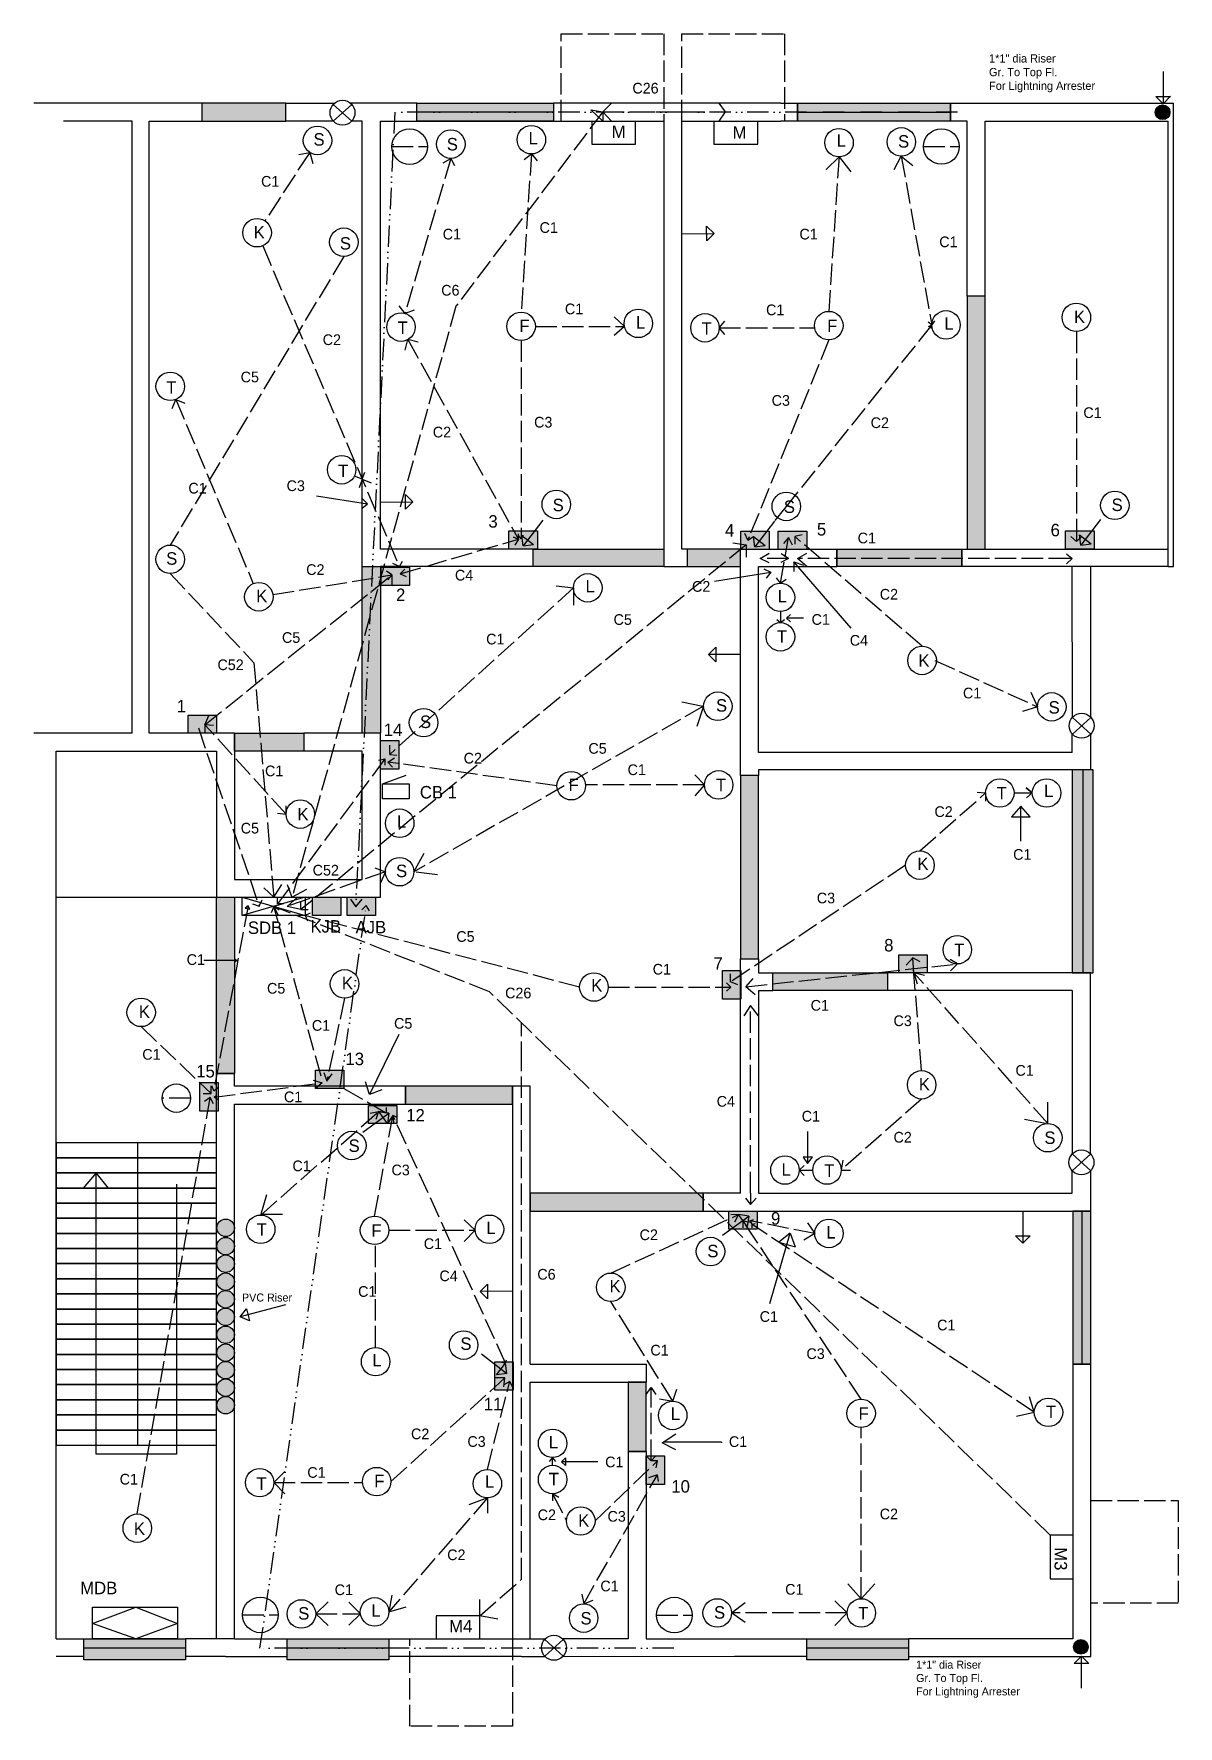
# Model space of a CAD drawing. Header units: inches. Extents: x -1144 to 1313, y -903 to 1079.
# Drawn here: x 181 to 823, y -903 to 47 of the extents above; entities that cross this region are included whole.
import ezdxf

# ---------------------------------------------------------------- set-up
doc = ezdxf.new("R2010")
doc.units = ezdxf.units.IN
doc.header["$MEASUREMENT"] = 0
doc.linetypes.add('ACAD_ISO02W100', pattern=[15, 12, -3])
doc.linetypes.add('ACAD_ISO12W100', pattern=[21, 12, -3, 0, -3, 0, -3])
for name, color, linetype in [('Layer1', 7, 'ACAD_ISO02W100'), ('Layer2', 92, 'ACAD_ISO02W100'), ('Layer3', 10, 'ACAD_ISO02W100'), ('Layer4', 10, 'Continuous'), ('Layer5', 130, 'Continuous'), ('Layer6', 130, 'ACAD_ISO02W100'), ('Layer7', 172, 'ACAD_ISO12W100')]:
    doc.layers.add(name, color=color, linetype=linetype)

# ---------------------------------------------------------------- blocks, each defined once
blk = doc.blocks.new('trt')
for p, q in [((-42.49, 70.6), (-32.14, 61.17)), ((-32.14, 70.6), (-42.49, 61.17))]:
    blk.add_line(p, q)
blk.add_circle((-37.32, 65.89), 7)
blk = doc.blocks.new('M3')
for p, q in [((240.71, 67.94), (227.89, 67.94)), ((227.89, 67.94), (227.89, 43.4)), ((227.89, 43.4), (240.71, 43.4))]:
    blk.add_line(p, q)
blk = doc.blocks.new('dah')
at = {"layer": 'Layer1'}
for p, q in [((-40.93, -33.55), (-40.93, 15.47)), ((16.71, 15.47), (16.71, -33.55)), ((16.71, -33.55), (-40.93, -33.55))]:
    blk.add_line(p, q, dxfattribs=at)
blk = doc.blocks.new('MDB')
for p, q in [((-106.42, -12.96), (-82.07, -3.84)), ((-82.07, -3.84), (-58.65, -12.96)), ((-82.07, -21.62), (-106.42, -12.96)), ((-58.65, -12.96), (-82.07, -21.62))]:
    blk.add_line(p, q)
blk.add_lwpolyline([(-106.42, -3.84), (-58.65, -3.84), (-58.65, -21.62), (-106.42, -21.62)], close=True)
blk = doc.blocks.new('bb')
blk.add_circle((112.08, 28.23), 10)
at = {"layer": 'Layer1'}
blk.add_line((102.08, 28.23), (122.08, 28.23), dxfattribs=at)
blk = doc.blocks.new('arrow')
for p, q in [((216.59, 255.47), (216.59, 237.38)), ((216.59, 237.38), (212.47, 241.49)), ((212.47, 241.49), (220.7, 241.49)), ((216.59, 237.38), (220.74, 241.53))]:
    blk.add_line(p, q)
blk = doc.blocks.new('zx')
blk.add_line((-32.31, 499.24), (-19.04, 504.11))
blk.add_lwpolyline([(-32.31, 499.24), (-17.27, 499.24), (-17.27, 490.84), (-32.31, 490.84)], close=True)

msp = doc.modelspace()

# ---------------------------------------------------------------- hatches: boundary and pattern name
for color, points in [(121, [(274.97, -2.1), (322.1, -2.1), (322.1, 8.05), (274.97, 8.05)]), (121, [(472.34, -2.1), (395.55, -2.1), (395.55, 8.05), (472.34, 8.05)]), (121, [(609.21, 8.05), (694.93, 8.05), (694.93, -2.1), (609.21, -2.1)]), (44, [(704.33, -242.28), (714.44, -242.28), (714.44, -100.27), (704.33, -100.27)]), (44, [(577.28, -242.28), (547.25, -242.28), (547.25, -251.95), (577.28, -251.95)]), (44, [(631.25, -242.28), (701.33, -242.28), (701.33, -251.95), (631.25, -251.95)]), (8, [(391.52, -252.29), (391.52, -262.56), (375.53, -262.56), (375.53, -252.29)]), (8, [(283.3, -335.26), (283.3, -345.53), (267.3, -345.53), (267.3, -335.26)]), (44, [(293.28, -345.53), (332.15, -345.53), (332.15, -355.53), (293.28, -355.53)]), (8, [(375.28, -349.55), (385.55, -349.55), (385.55, -365.55), (375.28, -365.55)]), (44, [(577.28, -471.99), (587.28, -471.99), (587.28, -369.28), (577.28, -369.28)]), (131, [(763.28, -479.99), (775.11, -479.99), (775.11, -365.95), (763.28, -365.95)]), (44, [(283.28, -437.53), (293.28, -437.53), (293.28, -536.33), (283.28, -536.33)]), (64, [(353.01, -437.54), (353.01, -447.81), (337.02, -447.81), (337.02, -437.54)]), (131, [(372.46, -437.54), (372.46, -447.81), (356.47, -447.81), (356.47, -437.54)]), (8, [(681.95, -469.72), (681.95, -479.99), (665.95, -479.99), (665.95, -469.72)]), (8, [(567.11, -478.67), (577.38, -478.67), (577.38, -494.67), (567.11, -494.67)]), (44, [(595.26, -479.99), (659.59, -479.99), (659.59, -489.77), (595.26, -489.77)]), (8, [(354.7, -534.53), (354.7, -544.8), (338.71, -544.8), (338.71, -534.53)]), (8, [(354.7, -534.53), (354.7, -544.8), (338.71, -544.8), (338.71, -534.53)]), (8, [(273.96, -541.47), (284.23, -541.47), (284.23, -557.47), (273.96, -557.47)]), (54, [(449.28, -543.53), (389.34, -543.53), (389.34, -553.53), (449.28, -553.53)]), (44, [(449.28, -543.53), (389.34, -543.53), (389.34, -553.53), (449.28, -553.53)]), (8, [(384.45, -554.25), (384.45, -564.52), (368.45, -564.52), (368.45, -554.25)]), (46, [(556.26, -603.53), (459.28, -603.53), (459.28, -613.53), (556.26, -613.53)]), (8, [(586.59, -613.53), (586.59, -623.8), (570.59, -623.8), (570.59, -613.53)]), (131, [(763.72, -699.53), (773.72, -699.53), (773.72, -613.53), (763.72, -613.53)]), (8, [(439.45, -698.08), (449.73, -698.08), (449.73, -714.08), (439.45, -714.08)]), (46, [(514.28, -748.44), (524.28, -748.44), (524.28, -709.53), (514.28, -709.53)]), (9, [(524.28, -750.88), (534.55, -750.88), (534.55, -766.88), (524.28, -766.88)]), (8, [(524.28, -750.88), (534.55, -750.88), (534.55, -766.88), (524.28, -766.88)]), (121, [(208.76, -853.53), (265.79, -853.53), (265.79, -865.4), (208.76, -865.4)]), (121, [(322.88, -853.53), (379.91, -853.53), (379.91, -865.4), (322.88, -865.4)]), (121, [(614.45, -853.53), (671.47, -853.53), (671.47, -865.4), (614.45, -865.4)])]:
    msp.add_hatch(color=color).paths.add_polyline_path(points)
h = msp.add_hatch(color=5)
edge = h.paths.add_edge_path()
edge.add_arc((814.04, 2.92), 4.11, 0, 360)
h = msp.add_hatch(color=8)
h.paths.add_polyline_path([(463.26, -232.01), (463.26, -242.28), (447.26, -242.28), (447.26, -232.01)])
h.paths.add_polyline_path([(593.32, -232.03), (593.32, -242.3), (577.33, -242.3), (577.33, -232.03)])
h.paths.add_polyline_path([(614.42, -232.03), (614.42, -242.3), (598.42, -242.3), (598.42, -232.03)])
h.paths.add_polyline_path([(775.56, -232.01), (775.56, -242.28), (759.56, -242.28), (759.56, -232.01)])
h = msp.add_hatch(color=44)
h.paths.add_polyline_path([(375.28, -345.53), (364.96, -345.53), (364.96, -251.95), (375.28, -251.95)])
h.paths.add_polyline_path([(534.23, -251.95), (460.97, -251.95), (460.97, -242.28), (534.23, -242.28)])
h = msp.add_hatch(color=11)
edge = h.paths.add_edge_path()
edge.add_arc((288.37, -622.95), 4.91, 0, 360)
edge = h.paths.add_edge_path()
edge.add_arc((288.37, -633.28), 4.91, 0, 360)
edge = h.paths.add_edge_path()
edge.add_arc((288.37, -643.12), 4.91, 0, 360)
edge = h.paths.add_edge_path()
edge.add_arc((288.37, -653.2), 4.91, 0, 360)
edge = h.paths.add_edge_path()
edge.add_arc((288.37, -663.04), 4.91, 0, 360)
edge = h.paths.add_edge_path()
edge.add_arc((288.37, -672.88), 4.91, 0, 360)
edge = h.paths.add_edge_path()
edge.add_arc((288.37, -682.96), 4.91, 0, 360)
edge = h.paths.add_edge_path()
edge.add_arc((288.37, -693.04), 4.91, 0, 360)
edge = h.paths.add_edge_path()
edge.add_arc((288.37, -702.84), 4.91, 0, 360)
edge = h.paths.add_edge_path()
edge.add_arc((288.37, -712.66), 4.91, 0, 360)
edge = h.paths.add_edge_path()
edge.add_arc((288.37, -722.47), 4.91, 0, 360)
h = msp.add_hatch(color=5)
edge = h.paths.add_edge_path()
edge.add_arc((768.15, -858.06), 4.11, 0, 360)

# ---------------------------------------------------------------- linework, layer by layer
for p, q in [((274.97, 8.05), (180.77, 8.05)), ((322.1, 8.05), (349.49, 8.05)), ((395.55, 8.05), (358.38, 8.05)), ((472.34, 2.93), (395.55, 2.93)), ((480.28, 8.05), (472.34, 8.05)), ((534.23, 8.05), (480.28, 8.05)), ((599.86, 8.05), (534.23, 8.05)), ((599.86, 8.05), (609.21, 8.05)), ((609.21, 8.05), (609.21, -2.1)), ((609.21, 2.93), (694.93, 2.93)), ((694.93, -2.1), (694.93, 8.05)), ((694.93, 8.05), (820.21, 8.05)), ((820.21, -251.95), (820.21, 8.05)), ((235.9, -2.1), (197.47, -2.1)), ((235.9, -110.53), (235.9, -2.1)), ((245.51, -110.53), (245.51, -2.1)), ((245.51, -2.1), (274.97, -2.1)), ((348.73, -2.1), (322.1, -2.1)), ((364.96, -2.1), (359.08, -2.1)), ((364.96, -251.95), (364.96, -2.1)), ((375.28, -242.28), (375.28, -2.1)), ((375.28, -2.1), (534.23, -2.1)), ((534.23, -2.1), (534.23, -251.95)), ((544.25, -242.28), (544.25, -2.1)), ((544.25, -2.1), (599.86, -2.1)), ((609.21, -2.1), (599.86, -2.1)), ((704.33, -2.1), (694.93, -2.1)), ((704.33, -100.27), (704.33, -2.1)), ((714.44, -100.27), (714.44, -2.1)), ((714.44, -2.1), (817.21, -2.1)), ((817.21, -251.95), (817.21, -2.1)), ((329.42, -20.76), (335.52, -19.6)), ((329.42, -20.76), (329.42, -20.76)), ((335.52, -19.6), (337.25, -25.77)), ((410.36, -25.46), (414.69, -22.96)), ((410.36, -25.46), (410.36, -25.46)), ((414.69, -22.96), (416.78, -26.9)), ((455.92, -23.59), (459.9, -20.49)), ((455.92, -23.59), (455.92, -23.59)), ((459.9, -20.49), (463.17, -24.42)), ((625.36, -29.12), (632.5, -22.13)), ((632.5, -22.13), (639.04, -30.54)), ((663.39, -29.26), (667.43, -21.72)), ((667.43, -21.72), (673.93, -26.98)), ((625.36, -28.98), (625.36, -29.12)), ((663.39, -29.26), (663.39, -29.26)), ((235.9, -345.53), (235.9, -110.53)), ((245.51, -345.53), (245.51, -110.53)), ((389.01, -109.92), (385.74, -105.74)), ((394.1, -108.09), (389.01, -109.92)), ((394.1, -108.09), (394.1, -108.09)), ((506.37, -111.82), (506.37, -111.82)), ((506.37, -111.82), (512.07, -117.19)), ((512.07, -117.19), (506.37, -122.32)), ((565.29, -118.01), (568.39, -114.21)), ((568.39, -121.8), (565.29, -118.01)), ((568.39, -121.8), (568.39, -121.8)), ((684.5, -116.37), (682.44, -114.82)), ((682.6, -117.19), (684.5, -116.37)), ((683.37, -116.86), (683.37, -116.86)), ((684.28, -118.42), (684.5, -116.37)), ((684.39, -117.41), (684.39, -117.41)), ((686, -114.14), (684.5, -116.37)), ((686, -114.14), (686, -114.14)), ((389.13, -130.55), (390.62, -124.6)), ((389.13, -130.55), (389.13, -130.55)), ((396.41, -126.13), (390.62, -124.6)), ((396.41, -126.13), (396.41, -126.13)), ((258.43, -163.31), (260.4, -158.23)), ((260.4, -158.23), (265.51, -160.21)), ((258.43, -163.31), (258.43, -163.31)), ((364.96, -202.96), (366.39, -198.91)), ((364.96, -202.96), (360.61, -201.25)), ((364.96, -202.96), (363.27, -207.79)), ((364.96, -202.96), (370.08, -204.98)), ((339.28, -212.23), (367.89, -216.72)), ((367.89, -216.72), (364.96, -213.73)), ((364.96, -219.14), (367.89, -216.72)), ((452.64, -236.66), (449.84, -235.45)), ((452.64, -236.66), (452.64, -233.68)), ((454.14, -236.32), (452.64, -234.47)), ((454.14, -236.32), (455.38, -234.32)), ((460.97, -242.28), (375.28, -242.28)), ((547.25, -242.28), (544.25, -242.28)), ((577.28, -369.28), (577.28, -242.28)), ((577.28, -242.28), (631.25, -242.28)), ((631.25, -242.28), (631.25, -251.95)), ((701.33, -251.95), (701.33, -242.28)), ((701.33, -242.28), (704.33, -242.28)), ((704.33, -242.28), (817.21, -242.28)), ((460.97, -251.95), (375.28, -251.95)), ((381.58, -256.69), (378.52, -254.62)), ((385.84, -251.95), (382.22, -250.18)), ((385.84, -251.95), (387.55, -248.85)), ((385.98, -252.29), (385.98, -252.29)), ((385.98, -252.29), (385.98, -252.29)), ((385.98, -252.29), (385.98, -252.29)), ((385.98, -252.29), (385.98, -252.29)), ((385.98, -252.29), (385.98, -252.29)), ((385.98, -252.29), (385.98, -252.29)), ((385.98, -252.29), (385.98, -252.29)), ((385.98, -252.29), (385.98, -252.29)), ((385.98, -252.29), (385.98, -252.29)), ((534.23, -251.95), (547.25, -251.95)), ((562.59, -260.12), (594.29, -255.18)), ((587.28, -356.24), (587.28, -251.95)), ((587.28, -251.95), (631.25, -251.95)), ((590.23, -253.2), (594.29, -255.18)), ((594.29, -255.18), (591.57, -258.5)), ((817.21, -251.95), (701.33, -251.95)), ((773.72, -251.95), (763.28, -251.95)), ((763.38, -336.56), (763.28, -251.95)), ((773.72, -336.57), (773.72, -251.95)), ((817.21, -251.95), (820.21, -251.95)), ((381.58, -256.69), (379.26, -259.5)), ((603.02, -280.86), (605.21, -278.92)), ((612.61, -280.86), (603.02, -280.86)), ((605.21, -282.88), (603.02, -280.86)), ((612.61, -280.86), (612.61, -280.86)), ((235.9, -345.53), (180.77, -345.53)), ((293.28, -345.53), (245.51, -345.53)), ((293.28, -350.53), (293.28, -427.53)), ((375.28, -345.53), (332.15, -345.53)), ((375.28, -437.53), (375.28, -345.53)), ((763.28, -356.24), (763.28, -345.86)), ((773.72, -365.95), (773.72, -346.14)), ((193.28, -432.53), (193.28, -355.53)), ((193.28, -355.53), (283.28, -355.53)), ((283.28, -355.53), (283.28, -437.53)), ((364.96, -355.53), (332.15, -355.53)), ((364.96, -427.53), (364.96, -355.53)), ((763.28, -356.24), (587.28, -356.24)), ((763.28, -365.95), (587.28, -365.95)), ((587.28, -365.95), (587.28, -369.28)), ((769.36, -479.99), (769.36, -365.95)), ((734.54, -386.34), (729.29, -392.45)), ((734.54, -405.99), (734.54, -386.34)), ((739.78, -392.45), (734.54, -386.34)), ((729.29, -392.45), (739.78, -392.45)), ((734.54, -405.99), (734.54, -405.99)), ((193.28, -548.53), (193.28, -432.53)), ((293.28, -427.53), (364.96, -427.53)), ((193.28, -437.53), (283.28, -437.53)), ((283.28, -437.53), (293.28, -437.53)), ((293.28, -437.53), (370.28, -437.53)), ((297.72, -437.53), (333.05, -447.81)), ((333.05, -437.53), (297.72, -447.81)), ((577.28, -603.53), (577.28, -471.99)), ((577.28, -471.99), (587.28, -471.99)), ((587.28, -471.99), (587.28, -479.99)), ((587.28, -479.99), (595.26, -479.99)), ((773.72, -479.99), (659.59, -479.99)), ((769.36, -479.99), (773.72, -479.99)), ((769.36, -479.99), (769.36, -479.99)), ((773.64, -581.5), (773.64, -479.99)), ((587.28, -489.77), (587.28, -603.53)), ((587.28, -489.77), (595.26, -489.77)), ((763.28, -489.77), (659.59, -489.77)), ((763.28, -489.77), (763.28, -581.57)), ((283.28, -548.53), (283.28, -536.33)), ((283.28, -536.33), (293.28, -536.33)), ((293.28, -543.53), (293.28, -536.33)), ((193.28, -853.53), (193.28, -548.53)), ((283.28, -853.53), (283.28, -548.53)), ((389.34, -543.53), (293.28, -543.53)), ((293.28, -543.53), (293.28, -543.53)), ((293.28, -543.53), (293.28, -543.53)), ((389.34, -553.53), (389.34, -543.53)), ((459.28, -543.53), (449.28, -543.53)), ((449.28, -543.53), (449.28, -837.53)), ((459.28, -699.53), (459.28, -543.53)), ((293.28, -853.53), (293.28, -553.53)), ((293.28, -553.53), (389.34, -553.53)), ((614.71, -568.95), (614.71, -568.95)), ((614.71, -568.95), (614.71, -586.8)), ((238.94, -575.19), (238.94, -744.88)), ((617.58, -583.23), (612.28, -583.23)), ((612.28, -583.23), (614.71, -586.8)), ((614.71, -586.8), (617.58, -583.23)), ((215.78, -592.16), (208.49, -600.65)), ((215.78, -749.97), (215.78, -592.16)), ((222.57, -600.65), (215.78, -592.16)), ((763.28, -603.53), (763.28, -590.99)), ((773.72, -613.53), (773.67, -590.95)), ((193.28, -598.53), (193.28, -598.53)), ((208.49, -600.65), (222.57, -600.65)), ((260.78, -598.53), (260.78, -749.97)), ((577.28, -603.53), (556.26, -603.53)), ((556.26, -603.53), (556.26, -613.53)), ((587.28, -603.53), (763.28, -603.53)), ((556.26, -613.53), (773.72, -613.53)), ((768.85, -699.53), (768.85, -613.53)), ((593.72, -665.48), (605.01, -625.99)), ((605.01, -625.99), (598.74, -631.09)), ((605.01, -625.99), (607.93, -633.71)), ((598.74, -631.09), (607.93, -633.71)), ((321.92, -666.22), (296.58, -672.83)), ((296.58, -672.83), (300.03, -668.48)), ((301.83, -675.14), (296.58, -672.83)), ((300.03, -668.48), (301.83, -675.14)), ((459.28, -699.53), (524.28, -699.53)), ((524.28, -699.53), (524.28, -709.53)), ((773.72, -699.53), (763.72, -699.53)), ((763.72, -699.53), (763.72, -853.53)), ((773.72, -699.53), (768.85, -699.53)), ((773.72, -863.53), (773.72, -699.53)), ((459.28, -853.53), (459.28, -709.53)), ((459.28, -709.53), (524.28, -709.53)), ((260.78, -749.97), (215.78, -749.97)), ((524.28, -748.44), (514.28, -748.44)), ((514.28, -748.44), (514.28, -853.53)), ((524.28, -748.44), (524.28, -853.53)), ((476.71, -754.28), (479.09, -752.1)), ((497.11, -754.28), (476.71, -754.28)), ((479.09, -756.3), (476.71, -754.28)), ((479.09, -752.1), (479.09, -756.3)), ((497.11, -754.28), (497.11, -754.28)), ((193.28, -853.53), (208.76, -853.53)), ((293.28, -853.53), (265.79, -853.53)), ((265.79, -853.53), (265.79, -858.84)), ((293.28, -853.53), (322.88, -853.53)), ((379.91, -853.53), (459.28, -853.53)), ((379.91, -853.53), (379.91, -858.84)), ((459.28, -853.53), (467.7, -853.53)), ((514.28, -853.53), (477.36, -853.53)), ((524.28, -853.53), (529.28, -853.53)), ((529.28, -853.53), (573.8, -853.53)), ((573.8, -853.53), (614.45, -853.53)), ((671.47, -853.53), (671.47, -858.84)), ((763.72, -853.53), (671.47, -853.53)), ((671.47, -853.53), (671.47, -863.53)), ((208.76, -863.53), (193.28, -863.53)), ((265.79, -858.84), (208.76, -858.84)), ((265.79, -858.84), (265.79, -858.84)), ((288.28, -863.53), (265.79, -863.53)), ((288.28, -863.53), (322.88, -863.53)), ((379.91, -858.84), (322.88, -858.84)), ((379.91, -858.84), (379.91, -858.84)), ((454.28, -863.53), (379.91, -863.53)), ((454.28, -863.53), (467.57, -863.53)), ((477.95, -863.53), (573.8, -863.31)), ((573.8, -863.31), (614.45, -863.22)), ((671.47, -858.84), (614.45, -858.84)), ((630.82, -858.84), (630.82, -858.84)), ((671.47, -863.53), (773.72, -863.53))]:
    msp.add_line(p, q)
for points in [[(274.97, -2.1), (322.1, -2.1), (322.1, 8.05), (274.97, 8.05)], [(472.34, -2.1), (395.55, -2.1), (395.55, 8.05), (472.34, 8.05)], [(609.21, 8.05), (694.93, 8.05), (694.93, -2.1), (609.21, -2.1)], [(704.33, -242.28), (714.44, -242.28), (714.44, -100.27), (704.33, -100.27)], [(463.26, -232.01), (463.26, -242.28), (447.26, -242.28), (447.26, -232.01)], [(593.32, -232.03), (593.32, -242.3), (577.33, -242.3), (577.33, -232.03)], [(614.42, -232.03), (614.42, -242.3), (598.42, -242.3), (598.42, -232.03)], [(775.56, -232.01), (775.56, -242.28), (759.56, -242.28), (759.56, -232.01)], [(534.23, -251.95), (460.97, -251.95), (460.97, -242.28), (534.23, -242.28)], [(577.28, -242.28), (547.25, -242.28), (547.25, -251.95), (577.28, -251.95)], [(631.25, -242.28), (701.33, -242.28), (701.33, -251.95), (631.25, -251.95)], [(375.28, -345.53), (364.96, -345.53), (364.96, -251.95), (375.28, -251.95)], [(391.52, -252.29), (391.52, -262.56), (375.53, -262.56), (375.53, -252.29)], [(283.3, -335.26), (283.3, -345.53), (267.3, -345.53), (267.3, -335.26)], [(293.28, -345.53), (332.15, -345.53), (332.15, -355.53), (293.28, -355.53)], [(375.28, -349.55), (385.55, -349.55), (385.55, -365.55), (375.28, -365.55)], [(577.28, -471.99), (587.28, -471.99), (587.28, -369.28), (577.28, -369.28)], [(763.28, -479.99), (775.11, -479.99), (775.11, -365.95), (763.28, -365.95)], [(283.28, -437.53), (293.28, -437.53), (293.28, -536.33), (283.28, -536.33)], [(297.72, -437.53), (333.05, -437.53), (333.05, -447.81), (297.72, -447.81)], [(353.01, -437.54), (353.01, -447.81), (337.02, -447.81), (337.02, -437.54)], [(372.46, -437.54), (372.46, -447.81), (356.47, -447.81), (356.47, -437.54)], [(681.95, -469.72), (681.95, -479.99), (665.95, -479.99), (665.95, -469.72)], [(567.11, -478.67), (577.38, -478.67), (577.38, -494.67), (567.11, -494.67)], [(595.26, -479.99), (659.59, -479.99), (659.59, -489.77), (595.26, -489.77)], [(354.7, -534.53), (354.7, -544.8), (338.71, -544.8), (338.71, -534.53)], [(273.96, -541.47), (284.23, -541.47), (284.23, -557.47), (273.96, -557.47)], [(449.28, -543.53), (389.34, -543.53), (389.34, -553.53), (449.28, -553.53)], [(384.45, -554.25), (384.45, -564.52), (368.45, -564.52), (368.45, -554.25)], [(283.28, -575.19), (193.28, -575.19), (193.28, -583.68), (283.28, -583.68)], [(283.28, -583.68), (193.28, -583.68), (193.28, -592.16), (283.28, -592.16)], [(283.28, -592.16), (193.28, -592.16), (193.28, -600.65), (283.28, -600.65)], [(283.28, -600.65), (193.28, -600.65), (193.28, -609.13), (283.28, -609.13)], [(556.26, -603.53), (459.28, -603.53), (459.28, -613.53), (556.26, -613.53)], [(283.28, -609.13), (193.28, -609.13), (193.28, -617.61), (283.28, -617.61)], [(586.59, -613.53), (586.59, -623.8), (570.59, -623.8), (570.59, -613.53)], [(763.72, -699.53), (773.72, -699.53), (773.72, -613.53), (763.72, -613.53)], [(283.28, -617.61), (193.28, -617.61), (193.28, -626.1), (283.28, -626.1)], [(283.28, -626.1), (193.28, -626.1), (193.28, -634.58), (283.28, -634.58)], [(283.28, -634.58), (193.28, -634.58), (193.28, -643.07), (283.28, -643.07)], [(283.28, -643.07), (193.28, -643.07), (193.28, -651.55), (283.28, -651.55)], [(283.28, -651.55), (193.28, -651.55), (193.28, -660.04), (283.28, -660.04)], [(283.28, -660.04), (193.28, -660.04), (193.28, -668.52), (283.28, -668.52)], [(283.28, -668.52), (193.28, -668.52), (193.28, -677.01), (283.28, -677.01)], [(283.28, -677.01), (193.28, -677.01), (193.28, -685.49), (283.28, -685.49)], [(283.28, -685.49), (193.28, -685.49), (193.28, -693.98), (283.28, -693.98)], [(283.28, -693.98), (193.28, -693.98), (193.28, -702.46), (283.28, -702.46)], [(283.28, -702.46), (193.28, -702.46), (193.28, -710.95), (283.28, -710.95)], [(439.45, -698.08), (449.73, -698.08), (449.73, -714.08), (439.45, -714.08)], [(283.28, -710.95), (193.28, -710.95), (193.28, -719.43), (283.28, -719.43)], [(514.28, -748.44), (524.28, -748.44), (524.28, -709.53), (514.28, -709.53)], [(283.28, -719.43), (193.28, -719.43), (193.28, -727.92), (283.28, -727.92)], [(283.28, -727.92), (193.28, -727.92), (193.28, -736.4), (283.28, -736.4)], [(283.28, -736.4), (193.28, -736.4), (193.28, -744.88), (283.28, -744.88)], [(524.28, -750.88), (534.55, -750.88), (534.55, -766.88), (524.28, -766.88)], [(449.28, -837.53), (449.28, -837.53)], [(208.76, -853.53), (265.79, -853.53), (265.79, -865.4), (208.76, -865.4)], [(322.88, -853.53), (379.91, -853.53), (379.91, -865.4), (322.88, -865.4)], [(449.28, -853.53), (449.28, -853.53)], [(449.28, -853.53), (449.28, -853.53)], [(614.45, -853.53), (671.47, -853.53), (671.47, -865.4), (614.45, -865.4)]]:
    msp.add_lwpolyline(points, close=True)
msp.add_lwpolyline([(449.28, -837.53), (449.28, -853.53)])
for centre, radius in [((814.04, 2.92), 4.11), ((339.9, -12.9), 8), ((414.69, -14.96), 8), ((459.9, -12.49), 8), ((632.5, -14.13), 8), ((667.43, -13.72), 8), ((306.02, -64.67), 8), ((354.69, -69.97), 8), ((765.65, -112.15), 8), ((386.75, -117.6), 8), ((454.14, -117.19), 8), ((519.9, -115.54), 8), ((557.29, -118.01), 8), ((626.75, -116.78), 8), ((692.5, -116.37), 8), ((257.3, -150.85), 8), ((353.46, -197.66), 8), ((473.86, -217.11), 8), ((602.89, -218.23), 8), ((787.22, -217.62), 8), ((257.29, -247.88), 8), ((491.53, -263.9), 8), ((307, -268.93), 8), ((599.62, -269.23), 8), ((599.62, -291.4), 8), ((679.08, -304.65), 8), ((564.49, -330.34), 8), ((751.83, -330.66), 8), ((399.42, -339.53), 8), ((482.25, -374.91), 8), ((564.95, -374.46), 8), ((722.69, -378.99), 8), ((748.91, -378.99), 8), ((330.26, -390.86), 8), ((386.04, -395.98), 8), ((385.98, -423.18), 8), ((677.84, -419.49), 8), ((698.87, -466.94), 8), ((355.1, -486.11), 8), ((494.98, -487.89), 8), ((240.98, -502.09), 8), ((678.84, -542.73), 8), ((260.72, -550.21), 8), ((359.14, -576.78), 8), ((749.6, -572.41), 8), ((602.14, -590.55), 8), ((625.75, -590.55), 8), ((308.04, -623.78), 8), ((371.92, -624.36), 8), ((436.38, -623.78), 8), ((288.37, -622.95), 4.91), ((626.84, -626.11), 8), ((288.37, -633.28), 4.91), ((560.38, -636.27), 8), ((288.37, -643.12), 4.91), ((288.37, -653.2), 4.91), ((504.45, -656.33), 8), ((288.37, -663.04), 4.91), ((288.37, -672.88), 4.91), ((288.37, -682.96), 4.91), ((421.87, -688.76), 8), ((288.37, -693.04), 4.91), ((372.5, -698.04), 8), ((288.37, -702.84), 4.91), ((288.37, -712.66), 4.91), ((288.37, -722.47), 4.91), ((539.18, -728.21), 8), ((644.88, -727.05), 8), ((749.99, -726.47), 8), ((471.81, -743.88), 8), ((307.46, -765.93), 8), ((373.08, -765.35), 8), ((435.22, -766.51), 8), ((471.81, -764.18), 8), ((238.79, -791.48), 8), ((487.59, -787.45), 8), ((330.88, -839.61), 8), ((371.92, -838.45), 8), ((489.23, -841.93), 8), ((564.15, -839.03), 8), ((644.99, -839.03), 8), ((768.15, -858.06), 4.11)]:
    msp.add_circle(centre, radius)
at = {"layer": 'Layer1'}
for p, q in [((335.52, -19.6), (310.4, -57.97)), ((414.69, -22.96), (389.01, -109.92)), ((459.9, -20.49), (454.14, -109.19)), ((632.5, -22.13), (626.75, -108.78)), ((667.43, -21.72), (684.5, -116.37)), ((309.16, -72.03), (385.98, -252.29)), ((462.14, -117.19), (512.07, -117.19)), ((565.29, -118.01), (618.84, -118.01)), ((684.5, -116.37), (602.89, -218.23)), ((765.65, -120.15), (765.65, -237.93)), ((390.62, -124.6), (452.64, -236.66)), ((454.14, -125.19), (454.14, -236.32)), ((626.75, -124.78), (581.35, -237.11)), ((260.4, -158.23), (303.9, -261.56)), ((602.89, -218.23), (596.5, -226.21)), ((581.35, -237.11), (579.68, -233.4)), ((581.35, -237.11), (582.19, -235.04)), ((581.35, -237.11), (584.46, -235.04)), ((599.62, -261.23), (604.13, -235.72)), ((604.13, -235.72), (601.34, -238.94)), ((604.13, -235.72), (606.17, -239.69)), ((611.86, -234.22), (607.78, -235.19)), ((679.08, -296.65), (607.78, -235.19)), ((607.78, -235.19), (607.78, -239.37)), ((765.65, -237.93), (762.5, -235.1)), ((768.64, -235.1), (765.65, -237.93)), ((314.9, -267.64), (381.58, -256.69)), ((483.53, -263.9), (380.57, -357.32)), ((473.85, -262.82), (483.53, -263.9)), ((483.53, -263.9), (483.53, -273.66)), ((599.62, -261.23), (597.37, -258.25)), ((599.62, -261.23), (602.74, -259)), ((597.53, -281.75), (599.62, -283.4)), ((599.62, -277.23), (599.62, -283.4)), ((599.62, -283.4), (601.81, -281.75)), ((686.25, -304.65), (743.83, -330.66)), ((740.12, -322.5), (743.83, -330.66)), ((743.83, -330.66), (735.48, -333.27)), ((322.26, -390.86), (276.7, -340.73)), ((276.7, -340.73), (276.7, -345.53)), ((281.52, -341.11), (276.7, -340.73)), ((293.28, -345.53), (293.28, -350.53)), ((379.35, -361.67), (383.15, -359.27)), ((380.57, -357.32), (380.57, -352.26)), ((380.57, -357.32), (384.47, -357.79)), ((474.25, -374.91), (379.35, -361.67)), ((381.95, -364.47), (379.35, -361.67)), ((551.63, -368.76), (556.95, -374.46)), ((556.95, -374.46), (490.23, -374.46)), ((556.95, -374.46), (551.63, -380.52)), ((677.84, -411.49), (714.69, -378.99)), ((709.89, -378.57), (714.69, -378.99)), ((714.69, -378.99), (714.69, -383.62)), ((730.69, -378.99), (740.91, -378.99)), ((740.91, -378.99), (737.52, -376.14)), ((737.52, -376.14), (740.91, -378.99)), ((740.91, -378.99), (737.62, -381.7)), ((322.26, -390.86), (322.26, -386.14)), ((317.53, -390.39), (322.26, -390.86)), ((669.84, -419.49), (571.64, -485)), ((370.28, -437.53), (375.28, -437.53)), ((673.83, -471.44), (670.14, -475.56)), ((678.84, -534.73), (673.83, -471.44)), ((677.96, -473.8), (673.83, -471.44)), ((674.5, -479.99), (673.83, -471.44)), ((698.87, -474.94), (694.84, -472.4)), ((571.64, -485), (571.64, -480.5)), ((580.17, -487.71), (698.87, -474.94)), ((580.17, -487.71), (584.36, -483.12)), ((749.6, -564.41), (674.5, -479.99)), ((680.52, -481.49), (674.5, -479.99)), ((674.5, -479.99), (676.34, -486.01)), ((680.52, -481.49), (680.52, -481.49)), ((698.87, -474.94), (694.98, -478.84)), ((502.98, -487.89), (571.76, -487.89)), ((569.28, -485.5), (571.76, -487.89)), ((571.76, -487.89), (569.28, -490.28)), ((575.69, -486.64), (571.64, -485)), ((585.5, -492.16), (580.17, -487.71)), ((355.1, -494.11), (345.07, -540.77)), ((240.98, -510.09), (280.24, -547.69)), ((343.42, -535.87), (345.07, -540.77)), ((345.07, -540.77), (348.16, -536.56)), ((238.79, -783.48), (279.75, -549.81)), ((268.72, -550.21), (252.72, -550.21)), ((275.81, -547.69), (280.24, -547.69)), ((279.75, -549.81), (276.46, -552.13)), ((281.58, -553.47), (279.75, -549.81)), ((280.24, -547.69), (280.24, -543.26)), ((308.04, -615.78), (374.21, -557.76)), ((369.49, -558.7), (374.21, -557.76)), ((371.92, -616.36), (382.22, -559.91)), ((374.21, -557.76), (372.64, -562.11)), ((382.22, -559.91), (379.11, -564.42)), ((382.97, -564.42), (382.22, -559.91)), ((678.84, -550.73), (633.75, -590.55)), ((749.6, -564.41), (749.6, -550.87)), ((736.58, -562.08), (749.6, -564.41)), ((610.14, -590.55), (612.99, -588.05)), ((634.69, -585.06), (633.75, -590.55)), ((610.14, -590.55), (617.75, -590.55)), ((612.99, -593.52), (610.14, -590.55)), ((633.75, -590.55), (638.96, -590.55)), ((308.04, -615.78), (311.57, -603.85)), ((320.19, -615.45), (308.41, -615.45)), ((504.45, -648.33), (576.08, -615.56)), ((571.86, -615.22), (576.02, -615.55)), ((576.08, -615.56), (573.88, -619.85)), ((379.92, -624.36), (428.41, -624.36)), ((428.41, -624.36), (422.19, -618.43)), ((422.19, -630.73), (428.41, -624.36)), ((644.88, -719.05), (578.5, -618.89)), ((578.5, -618.89), (578.5, -622.93)), ((578.5, -618.89), (582.35, -619.83)), ((582.39, -619.08), (584.51, -618.26)), ((618.84, -626.11), (582.39, -619.08)), ((582.39, -619.08), (583.58, -620.99)), ((583.58, -620.99), (585.53, -620.47)), ((741.99, -726.47), (583.58, -620.99)), ((583.58, -620.99), (583.58, -622.9)), ((618.84, -626.11), (612.68, -629.94)), ((614.74, -620.24), (618.84, -626.11)), ((372.5, -690.04), (372.5, -632.34)), ((539.18, -720.21), (504.45, -664.33)), ((381.08, -765.35), (445.07, -707.16)), ((435.22, -758.51), (447.76, -709.13)), ((445.07, -707.16), (439.45, -707.16)), ((444.38, -712.27), (445.07, -707.16)), ((447.76, -709.13), (444.38, -711.08)), ((447.76, -709.13), (449.28, -712.28)), ((531.86, -718.97), (539.18, -720.21)), ((539.18, -720.21), (541.46, -713.51)), ((741.99, -726.47), (739.37, -717.88)), ((732.08, -728.7), (741.99, -726.47)), ((644.99, -831.03), (644.99, -735.05)), ((471.81, -751.88), (469.86, -754.02)), ((471.81, -756.18), (471.81, -751.88)), ((473.6, -754.02), (471.81, -751.88)), ((495.59, -787.45), (530.62, -753.73)), ((530.62, -753.73), (527.17, -753.73)), ((529.85, -757.56), (530.62, -753.73)), ((315.46, -765.93), (321.57, -759.65)), ((315.46, -765.93), (365.1, -765.93)), ((321.57, -772.2), (315.46, -765.93)), ((489.23, -833.93), (530.61, -761.49)), ((530.61, -761.49), (525.67, -763.17)), ((531.26, -765.35), (530.61, -761.49)), ((435.22, -774.51), (379.92, -838.45)), ((435.22, -774.51), (424.82, -778.35)), ((435.22, -774.51), (435.22, -783.09)), ((471.81, -772.18), (479.59, -787.45)), ((471.81, -772.18), (471.81, -776.13)), ((475.33, -774.22), (471.81, -772.18)), ((637.35, -822.67), (644.99, -831.03)), ((644.99, -831.03), (652.61, -822.67)), ((345.8, -832.75), (338.88, -839.61)), ((357.53, -833.02), (364.01, -839.61)), ((381.54, -829.12), (379.92, -838.45)), ((488.15, -828.5), (489.23, -833.93)), ((489.23, -833.93), (494.57, -831.95)), ((572.15, -839.03), (579.83, -833.23)), ((630.07, -832.29), (636.99, -839.03)), ((338.88, -839.61), (364.01, -839.61)), ((338.88, -839.61), (345.8, -846.14)), ((364.01, -839.61), (357.53, -845.86)), ((379.92, -838.45), (389.64, -835.54)), ((636.99, -839.03), (572.15, -839.03)), ((579.83, -844.49), (572.15, -839.03)), ((636.99, -839.03), (630.07, -846.13))]:
    msp.add_line(p, q, dxfattribs=at)
at = {"layer": 'Layer2'}
for p, q in [((499.96, 3.23), (417.59, -105.85)), ((499.96, -2.1), (493.31, 4.27)), ((493.31, 4.27), (499.96, 3.23)), ((499.96, 3.23), (504.89, 8.05)), ((499.96, 3.23), (499.96, 3.23)), ((499.96, 3.23), (568.64, 3.23)), ((504.89, -2.1), (499.96, 3.23)), ((499.96, 3.23), (499.96, -2.1)), ((565.01, 8.05), (568.64, 3.23)), ((568.64, 3.23), (565.01, -2.1)), ((339.9, -12.9), (339.9, -12.9)), ((339.9, -12.9), (339.9, -12.9)), ((339.9, -12.9), (339.9, -12.9)), ((306.02, -64.67), (306.07, -64.78)), ((354.69, -77.97), (257.29, -239.88)), ((417.59, -105.85), (325.59, -437.53)), ((257.29, -255.88), (304.24, -305.96)), ((304.24, -305.96), (315.38, -437.53)), ((556.49, -330.34), (393.98, -423.18)), ((544.27, -327.92), (556.49, -330.34)), ((556.49, -330.34), (552.63, -342.09)), ((393.98, -423.18), (400.27, -411.84)), ((377.98, -423.18), (322.82, -442.67)), ((372.03, -420.98), (377.98, -423.18)), ((377.98, -423.18), (375.28, -429.38)), ((407.18, -424.92), (393.98, -423.18)), ((309.82, -432.15), (315.38, -437.53)), ((315.38, -437.53), (319.81, -430.27)), ((322.86, -430.27), (325.59, -437.53)), ((325.59, -437.53), (333.96, -433.05)), ((320.72, -441.12), (315.38, -442.67)), ((436.38, -490.53), (315.38, -442.67)), ((315.38, -442.67), (317.91, -447.81)), ((322.82, -442.67), (328.67, -437.53)), ((330.64, -444.43), (322.82, -442.67)), ((750.9, -795.36), (436.38, -490.53)), ((454.43, -530.42), (454.43, -508.02)), ((454.43, -820.11), (454.43, -530.42)), ((431, -840.71), (454.43, -820.11)), ((431, -840.71), (431, -831.54)), ((441.03, -842.58), (431, -840.71))]:
    msp.add_line(p, q, dxfattribs=at)
at = {"layer": 'Layer3'}
for p, q in [((386.37, -256.05), (452.64, -236.66)), ((449.84, -235.45), (452.64, -236.66)), ((452.64, -236.66), (450.62, -240.05)), ((580.38, -239.75), (330.64, -444.43)), ((572.93, -238.56), (580.38, -239.75)), ((580.38, -239.75), (580.38, -246.73)), ((588.26, -247.49), (593.32, -244.42)), ((604.13, -247.49), (599.97, -244.8)), ((609.16, -247.51), (614.42, -244.42)), ((760.02, -244.87), (763.27, -247.51)), ((763.27, -242.28), (763.27, -242.28)), ((386.37, -256.05), (388.82, -253.35)), ((386.37, -256.05), (389.68, -257.53)), ((604.13, -247.49), (588.26, -247.49)), ((593.32, -249.79), (588.26, -247.49)), ((604.13, -247.49), (599.93, -249.77)), ((761.93, -247.51), (609.16, -247.51)), ((614.42, -251.95), (609.16, -247.51)), ((763.27, -247.51), (760.02, -250.49)), ((763.27, -247.51), (761.93, -247.51)), ((276.7, -340.73), (381.58, -256.69)), ((375.53, -257.5), (381.58, -256.69)), ((381.58, -256.69), (381.58, -262.56)), ((276.7, -340.73), (278.9, -335.44)), ((281.52, -341.11), (276.7, -340.73)), ((273.05, -342.41), (307.2, -442.59)), ((377.72, -359.91), (317.49, -441.12)), ((374.07, -360.55), (377.72, -359.91)), ((377.72, -359.91), (377.72, -363.42)), ((303.5, -441.12), (307.2, -442.59)), ((307.2, -442.59), (308.84, -439)), ((315.38, -442.67), (313.87, -446.25)), ((341.92, -537.94), (315.38, -442.67)), ((318.46, -444.74), (315.38, -442.67)), ((317.49, -441.12), (317.49, -437.53)), ((320.72, -441.12), (317.49, -441.12)), ((330.64, -444.43), (330.64, -439.91)), ((330.64, -444.43), (334.67, -444.43)), ((335.86, -446.4), (333.05, -447.81)), ((486.98, -487.89), (333.05, -447.81)), ((333.05, -447.81), (334.38, -450.81)), ((582.86, -498.32), (579.01, -504.1)), ((582.86, -603.53), (582.86, -498.32)), ((587.28, -504.1), (582.86, -498.32)), ((337.47, -540.18), (342.45, -541.65)), ((281.84, -549.65), (342.45, -541.65)), ((281.84, -549.65), (283.28, -548.53)), ((283.73, -550.94), (281.84, -549.65)), ((283.28, -548.53), (283.28, -548.53)), ((342.45, -541.65), (338.71, -544.8)), ((354.7, -544.8), (378.55, -558.44)), ((374.27, -557.76), (378.55, -558.44)), ((378.55, -558.44), (378.55, -555.38)), ((445.41, -698.97), (382.22, -559.91)), ((382.22, -559.91), (382.22, -559.91)), ((382.22, -559.91), (384.45, -560.94)), ((384.45, -560.94), (382.22, -559.91)), ((382.22, -559.91), (382.22, -559.91)), ((382.22, -559.91), (382.22, -562.5)), ((579.99, -606.27), (582.86, -609.94)), ((582.86, -603.53), (582.86, -607.49)), ((582.86, -609.94), (585.91, -606.27)), ((582.86, -607.49), (582.86, -609.94)), ((443.25, -698.34), (445.41, -698.97)), ((445.41, -698.97), (445.98, -697.11)), ((524.28, -716.42), (527.17, -712.63)), ((527.17, -753.73), (527.17, -712.63)), ((527.17, -712.63), (529.79, -716.42)), ((533.34, -743.6), (540.96, -738.58)), ((540.96, -747.54), (533.34, -743.6)), ((566.55, -743.29), (566.55, -743.6)), ((524.28, -750.88), (527.17, -753.73)), ((527.17, -753.73), (529.78, -750.88))]:
    msp.add_line(p, q, dxfattribs=at)
at = {"layer": 'Layer4'}
for p, q in [((639.26, -286.49), (607.2, -249.33)), ((607.2, -249.33), (607.2, -254.8)), ((607.2, -249.33), (612.47, -251.25)), ((385.5, -514.44), (369.01, -548.22)), ((369.01, -548.22), (366.84, -541.07)), ((376.06, -545.55), (369.01, -548.22)), ((566.55, -743.29), (533.82, -743.29))]:
    msp.add_line(p, q, dxfattribs=at)
at = {"layer": 'Layer5'}
for p, q in [((300.92, -442.25), (299.32, -443.65)), ((299.32, -443.65), (302.01, -444.17)), ((302.01, -444.17), (300.92, -442.25)), ((294.16, -473.04), (276.1, -473.04)), ((293.28, -471.94), (294.72, -473.04)), ((294.72, -473.04), (293.28, -474.18)), ((294.16, -473.04), (294.16, -473.04)), ((294.16, -473.04), (294.72, -473.04)), ((281.7, -546.14), (280.65, -543.38)), ((280.65, -543.38), (280.65, -543.38)), ((281.7, -546.14), (282.6, -545.37)), ((282.6, -545.37), (283.91, -544.24))]:
    msp.add_line(p, q, dxfattribs=at)
at = {"layer": 'Layer6'}
msp.add_line((300.92, -442.25), (281.7, -546.14), dxfattribs=at)
at = {"layer": 'Layer7'}
for p, q in [((383.29, 2.93), (361.32, -442.94)), ((699, 2.93), (383.29, 2.93)), ((307.64, -858.84), (367.23, -442.21)), ((358.34, -438.56), (361.32, -442.94)), ((361.32, -442.94), (364.99, -438.56)), ((367.23, -442.21), (364.83, -444.53)), ((369.04, -445.18), (367.23, -442.21)), ((539.78, -858.84), (307.64, -858.84))]:
    msp.add_line(p, q, dxfattribs=at)

# ---------------------------------------------------------------- block references
for name, p in [('arrow', (597.7, -229.65)), ('trt', (391.25, -63.25)), ('bb', (279.5, -44.61)), ('bb', (577.84, -44.52)), ('trt', (805.87, -407.16)), ('zx', (408.67, -873.17)), ('trt', (805.81, -652.13)), ('arrow', (519.06, -869)), ('M3', (523.01, -863.3)), ('bb', (195.78, -868.35)), ('bb', (428.02, -868.47)), ('MDB', (320.04, -831.91)), ('trt', (509.85, -924.48))]:
    msp.add_blockref(name, p)
for name, p, rotation in [('M3', (561.76, -242.81), 90), ('M3', (630.27, -242.81), 90), ('arrow', (801.23, -280), 90.39984894104003), ('arrow', (632.25, -430.58), 90.39984894104003), ('arrow', (138.71, -295.67), 322.3099426743845), ('arrow', (268.68, -296.24), 322.3099426743845), ('arrow', (451.63, -295.36), 322.3099426743845), ('arrow', (321.05, -85.52), 270.19992447052), ('arrow', (699.39, -594.16), 126.0370325973427), ('arrow', (901.2, -651.96), 126.0370325973427), ('arrow', (193.05, -442.87), 270.19992447052), ('arrow', (501.57, -1021.27), 52.30994267438369), ('M3', (363.06, -612.82), 270), ('arrow', (985.09, -625.86), 180)]:
    msp.add_blockref(name, p, dxfattribs=dict(rotation=rotation))
at = {"layer": 'Layer1'}
for p, rotation in [((493.29, 13.37), 180), ((560.96, 13.37), 180), ((789.19, -792.71), 90)]:
    msp.add_blockref('dah', p, dxfattribs=dict(at, rotation=rotation))
msp.add_blockref('dah', (432.57, -869), dxfattribs=at)

# ---------------------------------------------------------------- texts
at = {"attachment_point": 1}
for s, insert, char_height, width in [('1*1" dia Riser\\PGr. To Top Fl.\\PFor Lightning Arrester', (716.64, 35.44), 4.6, 129.0677), ('{\\C3;C26}', (516.56, 19.44), 6, 21.2999), ('S', (337.64, -8.8), 7, 21.2999), ('L', (458.29, -8.07), 7, 21.2999), ('{\\C3;M}', (504.96, -4.6), 7, 21.2999), ('{\\C3;M}', (572.79, -4.9), 7, 21.2999), ('L', (631.13, -9.42), 7, 21.2999), ('S', (412.44, -11.5), 7, 21.2999), ('S', (665.6, -9.92), 7, 21.2999), ('C1', (308.24, -32.83), 6, 21.2999), ('K', (304.09, -60.89), 7, 21.2999), ('C1', (410.15, -62.45), 6, 21.2999), ('C1', (464.5, -58.75), 6, 21.2999), ('C1', (610.27, -62.45), 6, 21.2999), ('S', (352.44, -67.11), 7, 21.2999), ('C1', (688.72, -66.77), 6, 21.2999), ('{\\C3;C6}', (409.31, -93.94), 6, 21.2999), ('C1', (478.71, -104.41), 6, 21.2999), ('F', (453.18, -113.4), 7, 21.2999), ('L', (518.61, -111.44), 7, 21.2999), ('C1', (591.56, -104.95), 6, 21.2999), ('F', (625.83, -113.43), 7, 21.2999), ('L', (691.59, -112.1), 7, 21.2999), ('K', (764.28, -108.35), 7, 21.2999), ('C2', (342.82, -121.69), 6, 21.2999), ('T', (384.81, -114.46), 7, 21.2999), ('T', (555.36, -114.87), 7, 21.2999), ('T', (255.04, -148.04), 7, 21.2999), ('{\\C3;C5}', (296.79, -142.6), 6, 21.2999), ('C3', (594.69, -155.76), 6, 21.2999), ('C3', (461.42, -167.97), 6, 21.2999), ('C2', (650.24, -168.26), 6, 21.2999), ('C1', (769.57, -162.62), 6, 21.2999), ('C2', (404.59, -173.52), 6, 21.2999), ('T', (351.43, -194.72), 7, 21.2999), ('C1', (267.47, -204.99), 6, 21.2999), ('C3', (322.56, -203.61), 6, 21.2999), ('S', (471.83, -213.92), 7, 21.2999), ('S', (601.52, -214.88), 7, 21.2999), ('S', (785.39, -213.81), 7, 21.2999), ('{\\C1;3}', (435.78, -223.12), 7, 21.2999), ('{\\C1;5}', (620.09, -227.57), 7, 21.2999), ('{\\C1;4}', (568.53, -228.1), 7, 21.2999), ('{\\C1;C1}', (642.94, -232.94), 6, 21.2999), ('{\\C1;6}', (751.18, -227.99), 7, 21.2999), ('S', (255, -243.93), 7, 21.2999), ('C2', (333.56, -250.66), 6, 21.2999), ('{\\C1;C4}', (417.01, -253.8), 6, 21.2999), ('K', (305.48, -264.98), 7, 21.2999), ('{\\C1;2}', (383.97, -264.31), 7, 21.2999), ('L', (490.26, -259.44), 7, 21.2999), ('C2', (550.02, -260.12), 6, 21.2999), ('L', (598.1, -265.02), 7, 21.2999), ('C2', (655.35, -264.51), 6, 21.2999), ('{\\C1;C5}', (506.02, -278.68), 6, 21.2999), ('C1', (617.1, -278.65), 6, 21.2999), ('{\\C1;C5}', (319.97, -288.79), 6, 21.2999), ('C1', (434.53, -289.66), 6, 21.2999), ('T', (597.59, -287.69), 7, 21.2999), ('{\\C1;C4}', (638.53, -290.36), 6, 21.2999), ('K', (677.05, -301.2), 7, 21.2999), ('{\\C3;C52}', (283.79, -304.07), 6, 21.2999), ('C1', (702.02, -319.92), 6, 21.2999), ('{\\C1;1}', (260.96, -326.79), 7, 21.2999), ('S', (563.48, -326.37), 7, 21.2999), ('S', (750.05, -327.46), 7, 21.2999), ('{\\C1;14}', (377.1, -340.03), 7, 21.2999), ('S', (397.4, -335.56), 7, 21.2999), ('{\\C3;C5}', (491.88, -350.98), 6, 21.2999), ('C2', (421.91, -356.46), 6, 21.2999), ('C1', (310.47, -363.62), 6, 21.2999), ('C1', (513.87, -362.95), 6, 21.2999), ('{\\C4;CB 1}', (397.34, -375.07), 7, 27.5561), ('F', (480.73, -370.94), 7, 21.2999), ('T', (563.43, -371), 7, 21.2999), ('T', (720.87, -375.61), 7, 21.2999), ('L', (747.55, -374.25), 7, 21.2999), ('K', (328.66, -387.38), 7, 21.2999), ('C2', (686.02, -386.45), 6, 21.2999), ('{\\C1;C5}', (296.83, -395.74), 6, 21.2999), ('L', (384.52, -391.51), 7, 21.2999), ('K', (676.48, -415.21), 7, 21.2999), ('C1', (730.17, -410.47), 6, 21.2999), ('{\\C3;C52}', (337.19, -419.31), 6, 21.2999), ('S', (383.95, -419.22), 7, 21.2999), ('C3', (620.02, -434.92), 6, 21.2999), ('{\\C1;SDB 1}', (300.84, -451.1), 7, 33.2342), ('KJB', (335.96, -450.35), 7, 21.2999), ('AJB', (361.26, -450.73), 7, 21.2999), ('{\\C1;C5}', (417.78, -456.52), 6, 21.2999), ('{\\C1;8}', (657.8, -460.9), 7, 21.2999), ('T', (697.06, -463.56), 7, 21.2999), ('{\\C4;C1}', (266.5, -469.48), 6, 21.2999), ('{\\C1;7}', (562.09, -471.14), 7, 21.2999), ('K', (353.58, -482.14), 7, 21.2999), ('K', (493.46, -483.42), 7, 21.2999), ('C1', (527.95, -474.89), 6, 21.2999), ('{\\C1;C5}', (311.57, -485.58), 6, 21.2999), ('{\\C3;C26}', (445.15, -488.22), 6, 21.2999), ('K', (239.66, -498.18), 7, 21.2999), ('C1', (616.57, -495.13), 6, 21.2999), ('C1', (336.74, -506.4), 6, 21.2999), ('{\\C1;C5}', (382.85, -505.25), 6, 21.2999), ('C3', (663.06, -503.79), 6, 21.2999), ('C1', (241.63, -522.65), 6, 21.2999), ('{\\C1;15}', (271.87, -531.6), 7, 21.2999), ('{\\C1;13}', (355.6, -524.68), 7, 21.2999), ('C1', (731.47, -531.64), 6, 21.2999), ('K', (677.25, -538.91), 7, 21.2999), ('{\\C1;C1}', (321.08, -546.49), 6, 21.2999), ('{\\C1;C4}', (563.85, -549.01), 6, 21.2999), ('{\\C1;12}', (389.7, -556.31), 7, 21.2999), ('C1', (611.56, -557.33), 6, 21.2999), ('C2', (663.06, -569.14), 6, 21.2999), ('S', (747.69, -568.91), 7, 21.2999), ('S', (357.34, -573.39), 7, 21.2999), ('C1', (325.85, -585.21), 6, 21.2999), ('C3', (381.42, -587.51), 6, 21.2999), ('L', (600.23, -586.73), 7, 21.2999), ('T', (624.16, -587.37), 7, 21.2999), ('{\\C1;9}', (594.33, -614.19), 7, 21.2999), ('T', (305.78, -620.39), 7, 21.2999), ('F', (370.11, -620.97), 7, 21.2999), ('L', (434.58, -619.49), 7, 21.2999), ('C2', (520.61, -623.88), 6, 21.2999), ('L', (625.41, -621.97), 7, 21.2999), ('C1', (399.52, -628.86), 6, 21.2999), ('S', (558.59, -632.49), 7, 21.2999), ('{\\C1;C4}', (408.32, -646.92), 6, 21.2999), ('{\\C3;C6}', (463.24, -646.04), 6, 21.2999), ('K', (503.73, -652.19), 7, 21.2999), ('PVC Riser', (297.53, -659.82), 4.5, 51.8761), ('C1', (362.68, -655.68), 6, 21.2999), ('C1', (587.97, -669.73), 6, 21.2999), ('C1', (687.52, -674.5), 6, 21.2999), ('S', (420.06, -684.47), 7, 21.2999), ('C1', (526.66, -688.6), 6, 21.2999), ('C3', (614.2, -690.58), 6, 21.2999), ('L', (370.69, -693.75), 7, 21.2999), ('{\\C1;11}', (433.18, -718.33), 7, 21.2999), ('L', (538.1, -723.72), 7, 21.2999), ('F', (643.44, -723.63), 7, 21.2999), ('T', (748.56, -722.69), 7, 21.2999), ('C2', (392.37, -735.56), 6, 21.2999), ('C3', (424, -739.85), 6, 21.2999), ('L', (469.66, -739.74), 7, 21.2999), ('{\\C1;C1}', (570.71, -739.93), 6, 21.2999), ('C1', (334.2, -757.2), 6, 21.2999), ('C1', (501.3, -751.33), 6, 21.2999), ('C1', (228.93, -760.99), 6, 21.2999), ('T', (305.65, -762.99), 7, 21.2999), ('F', (371.73, -761.51), 7, 21.2999), ('L', (433.87, -761.76), 7, 21.2999), ('T', (469.66, -760.4), 7, 21.2999), ('{\\C1;10}', (538.41, -764.54), 7, 21.2999), ('C2', (463.43, -780.97), 6, 21.2999), ('K', (486.15, -783.67), 7, 21.2999), ('C3', (502.61, -781.84), 6, 21.2999), ('C2', (655.33, -780.5), 6, 21.2999), ('K', (236.89, -788.24), 7, 21.2999), ('C2', (412.67, -803.42), 6, 21.2999), ('{\\C1;MDB}', (206.79, -821.54), 7, 21.2999), ('C1', (349.54, -823.04), 6, 21.2999), ('C1', (498.6, -820.91), 6, 21.2999), ('C1', (602.27, -822.79), 6, 21.2999), ('L', (370.11, -834.16), 7, 21.2999), ('S', (562.36, -835.25), 7, 21.2999), ('S', (329.07, -835.77), 7, 21.2999), ('{\\C3;M4}', (413.76, -842.94), 7, 21.2999), ('S', (487.44, -838.51), 7, 21.2999), ('T', (643.2, -835.61), 7, 21.2999), ('1*1" dia Riser\\PGr. To Top Fl.\\PFor Lightning Arrester', (675.73, -865.8), 4.5, 129.0677)]:
    msp.add_mtext(s, dxfattribs=dict(at, insert=insert, char_height=char_height, width=width))
at = {"insert": (760.4, -802.19), "char_height": 7, "width": 21.2999, "attachment_point": 1, "rotation": 270}
msp.add_mtext('{\\C3;M3}', dxfattribs=at)

doc.saveas('drawing.dxf')
